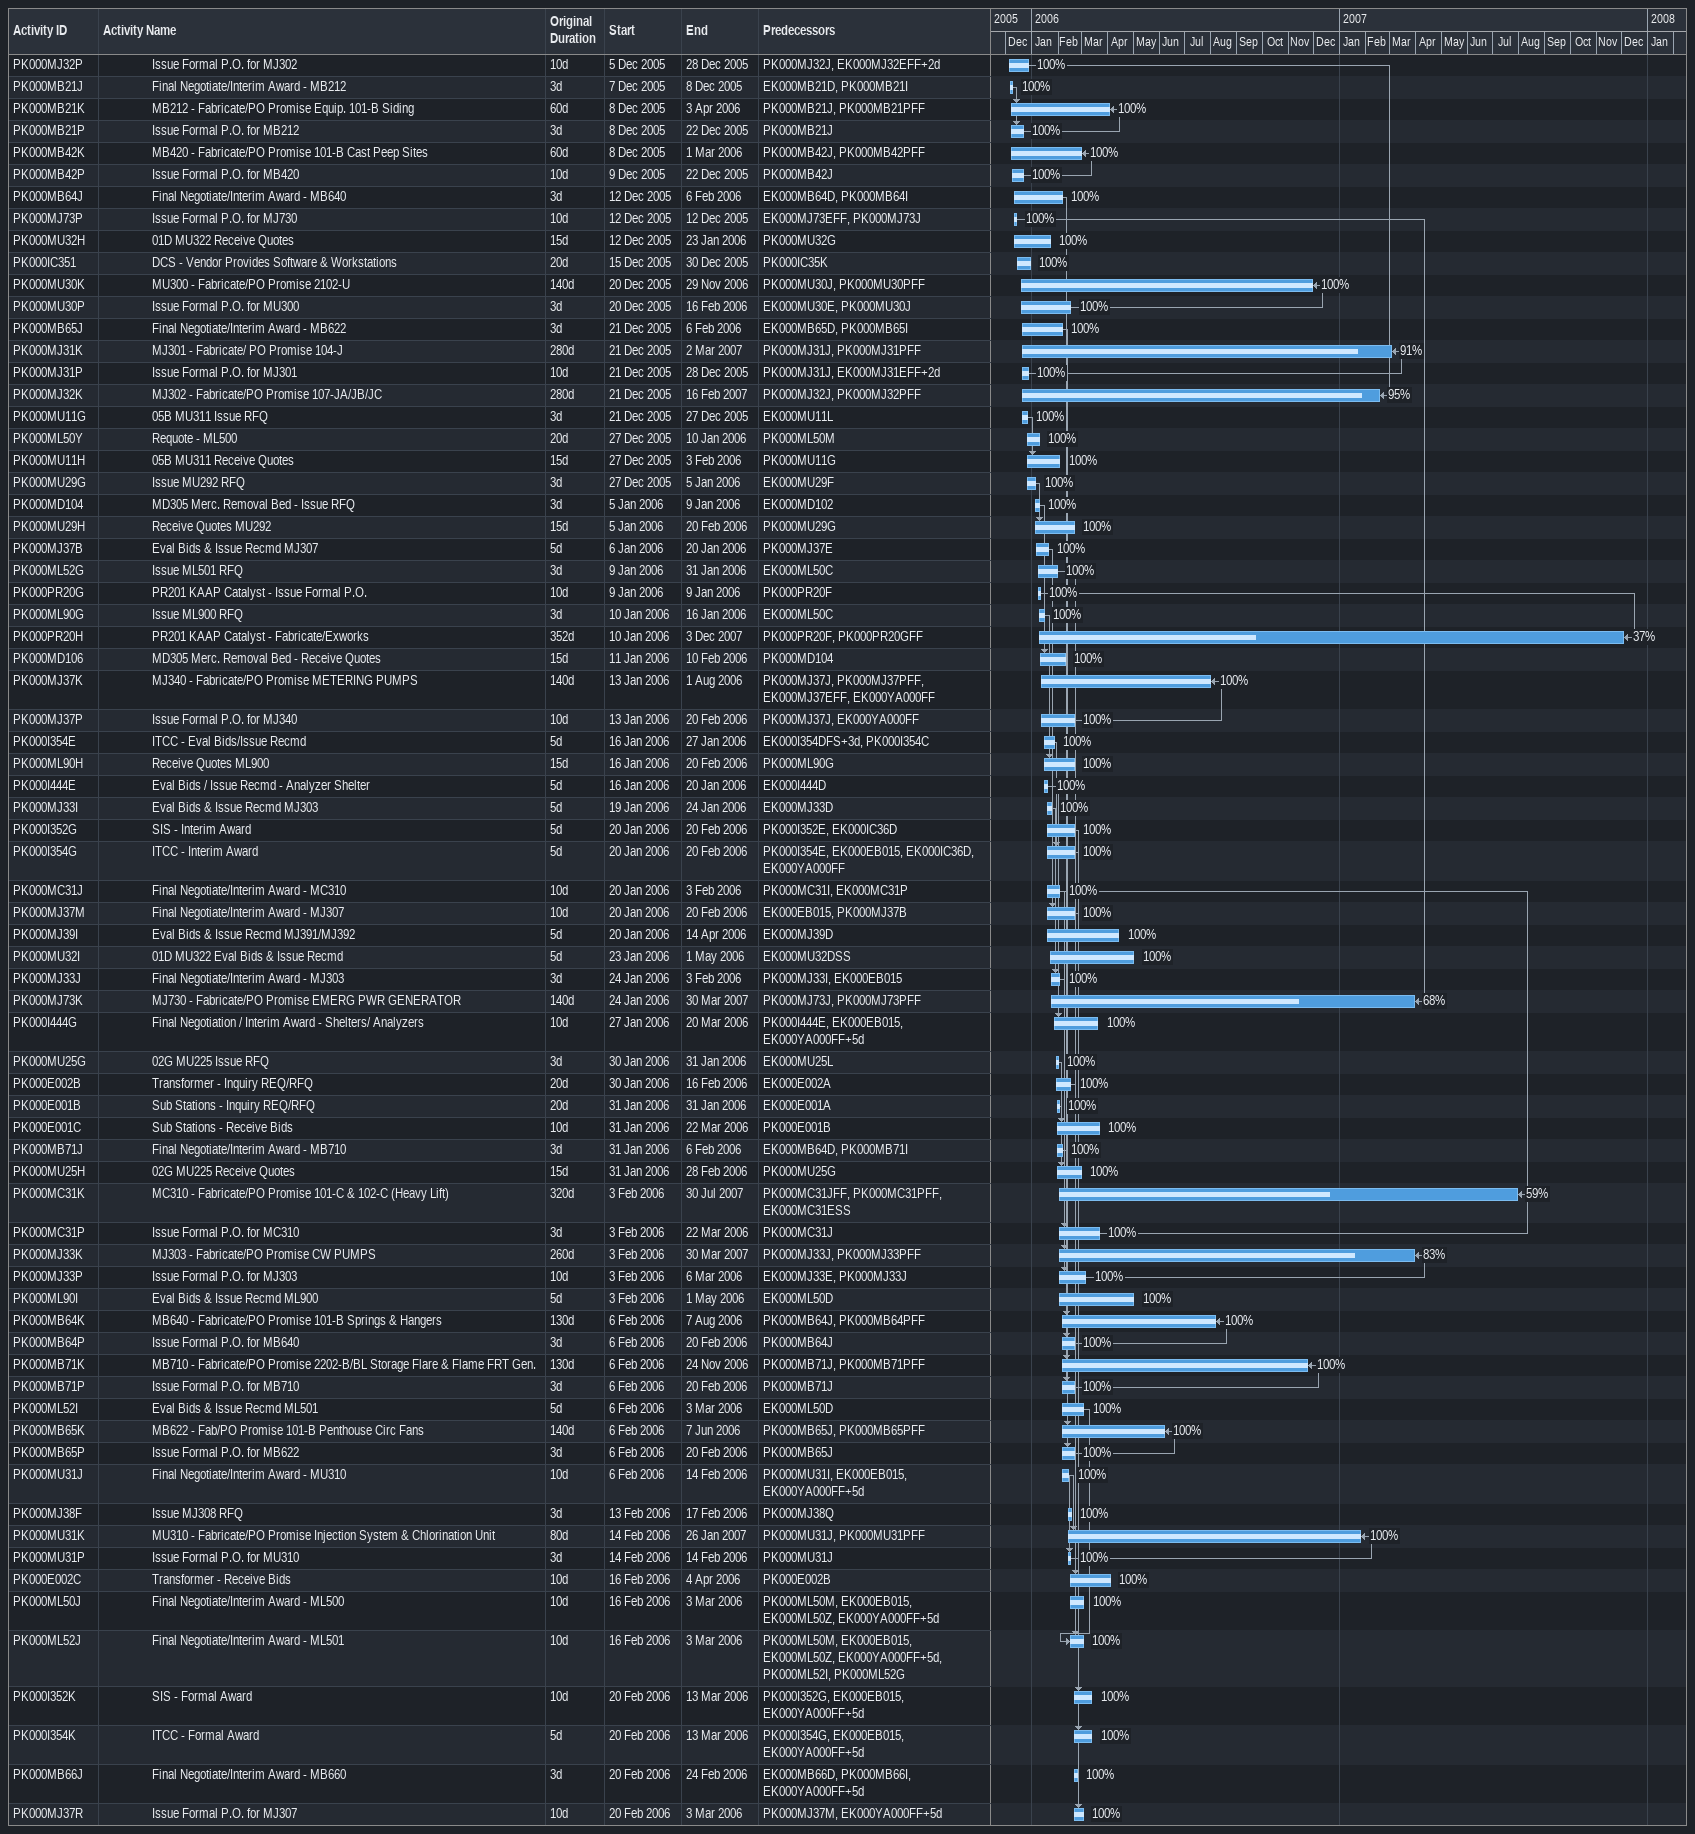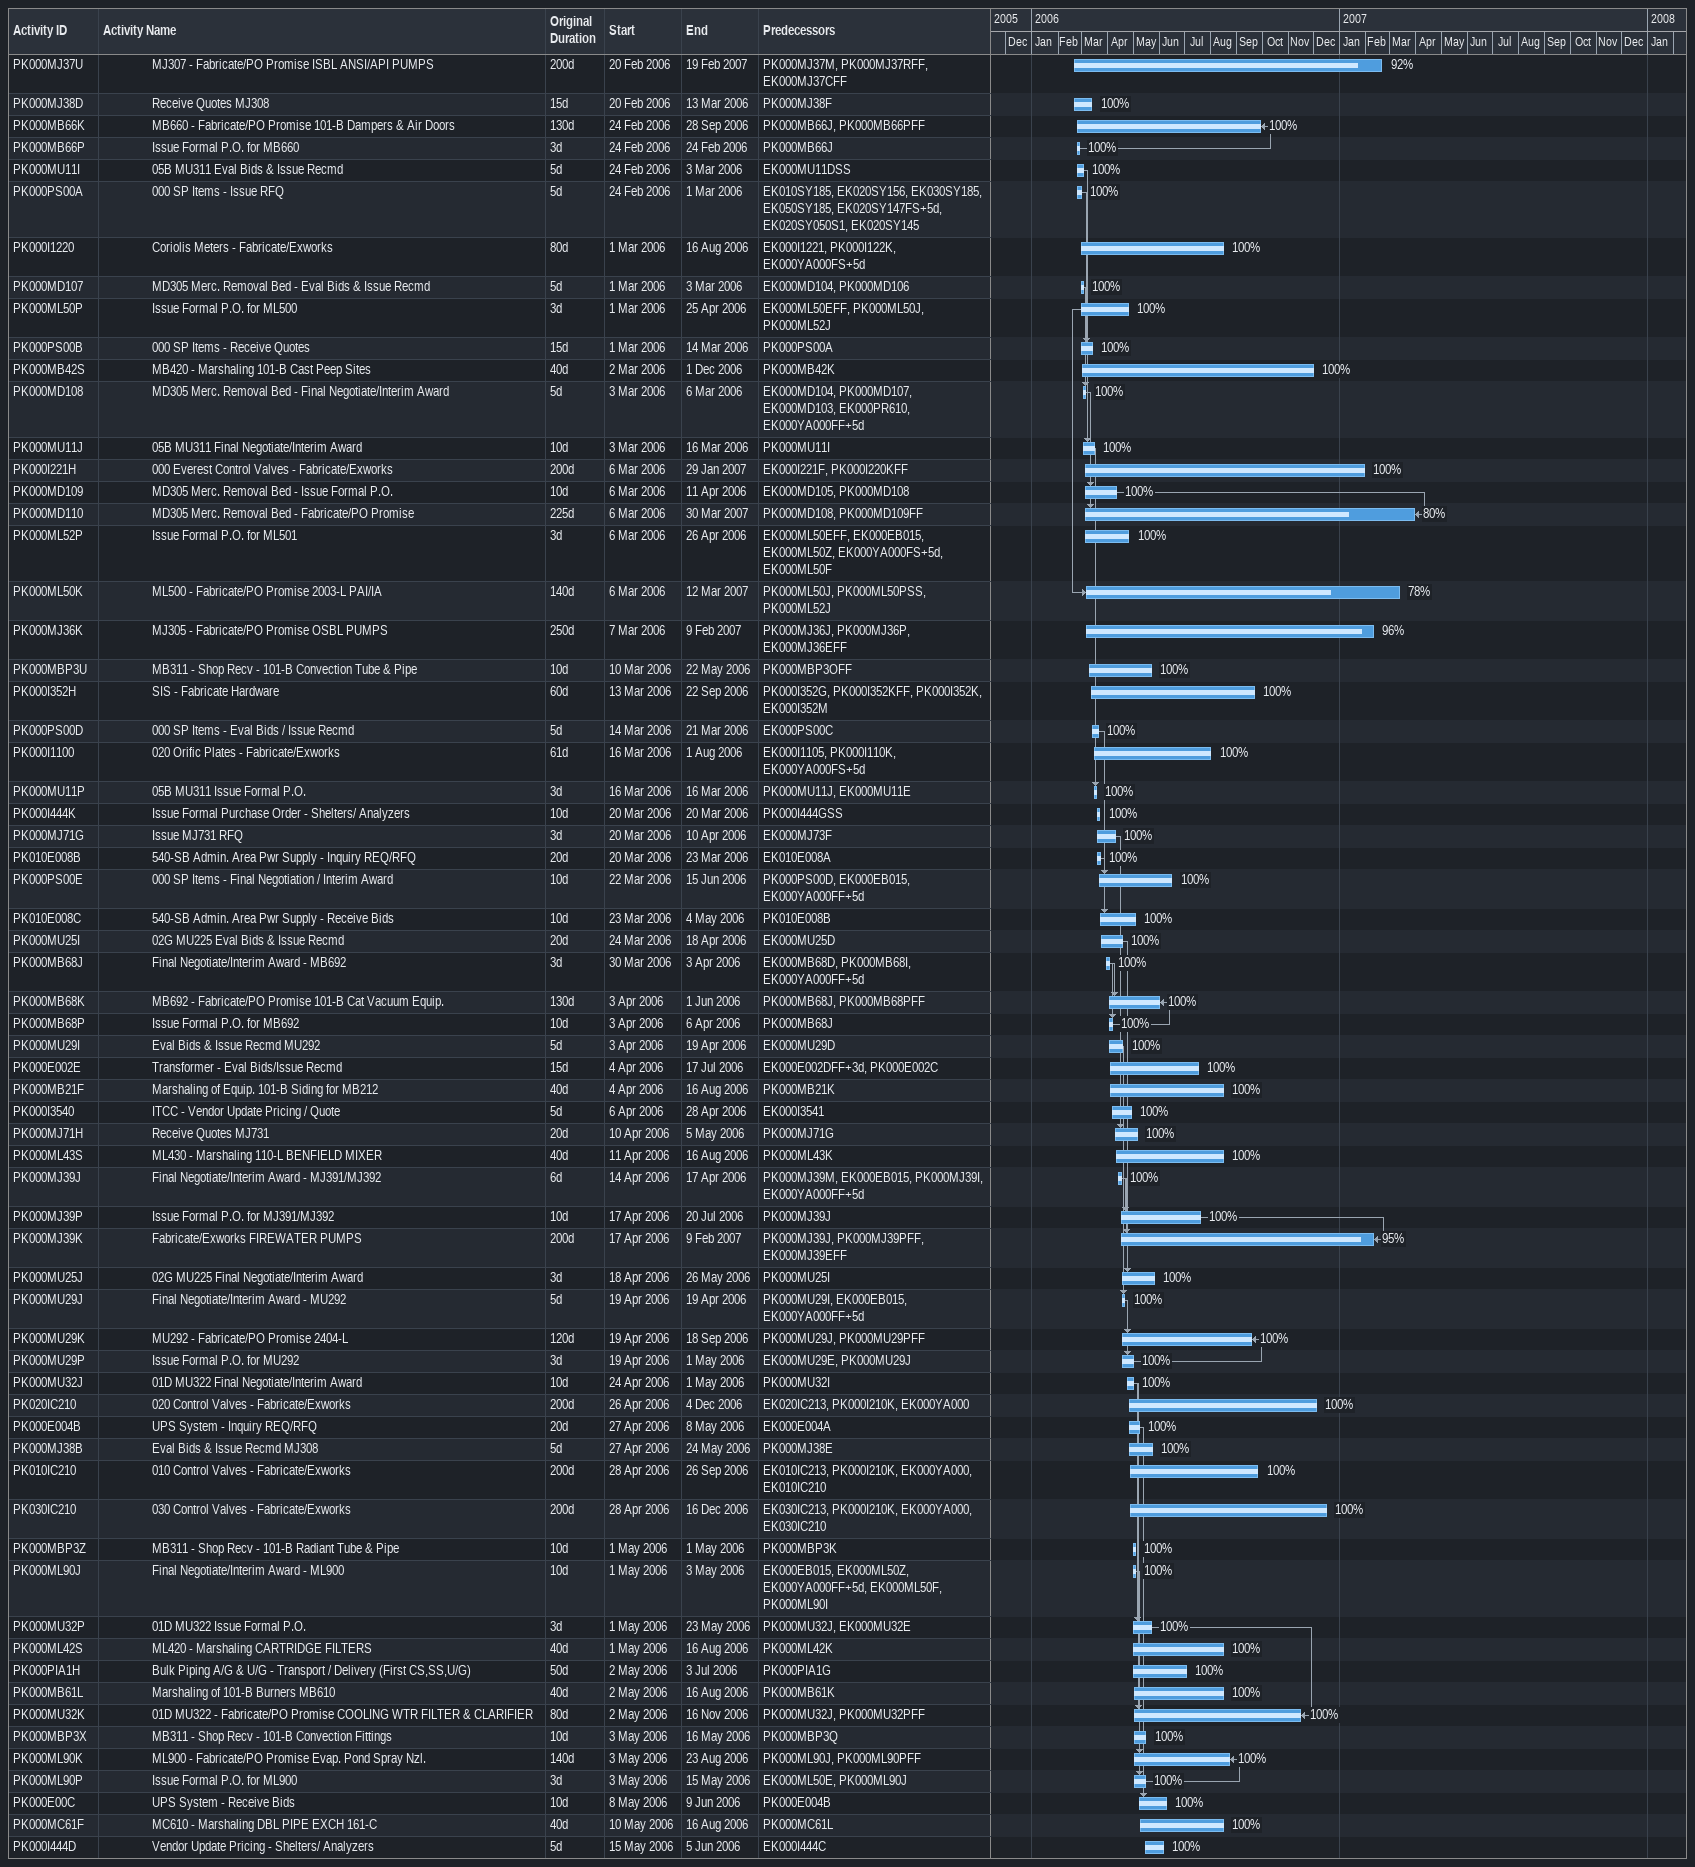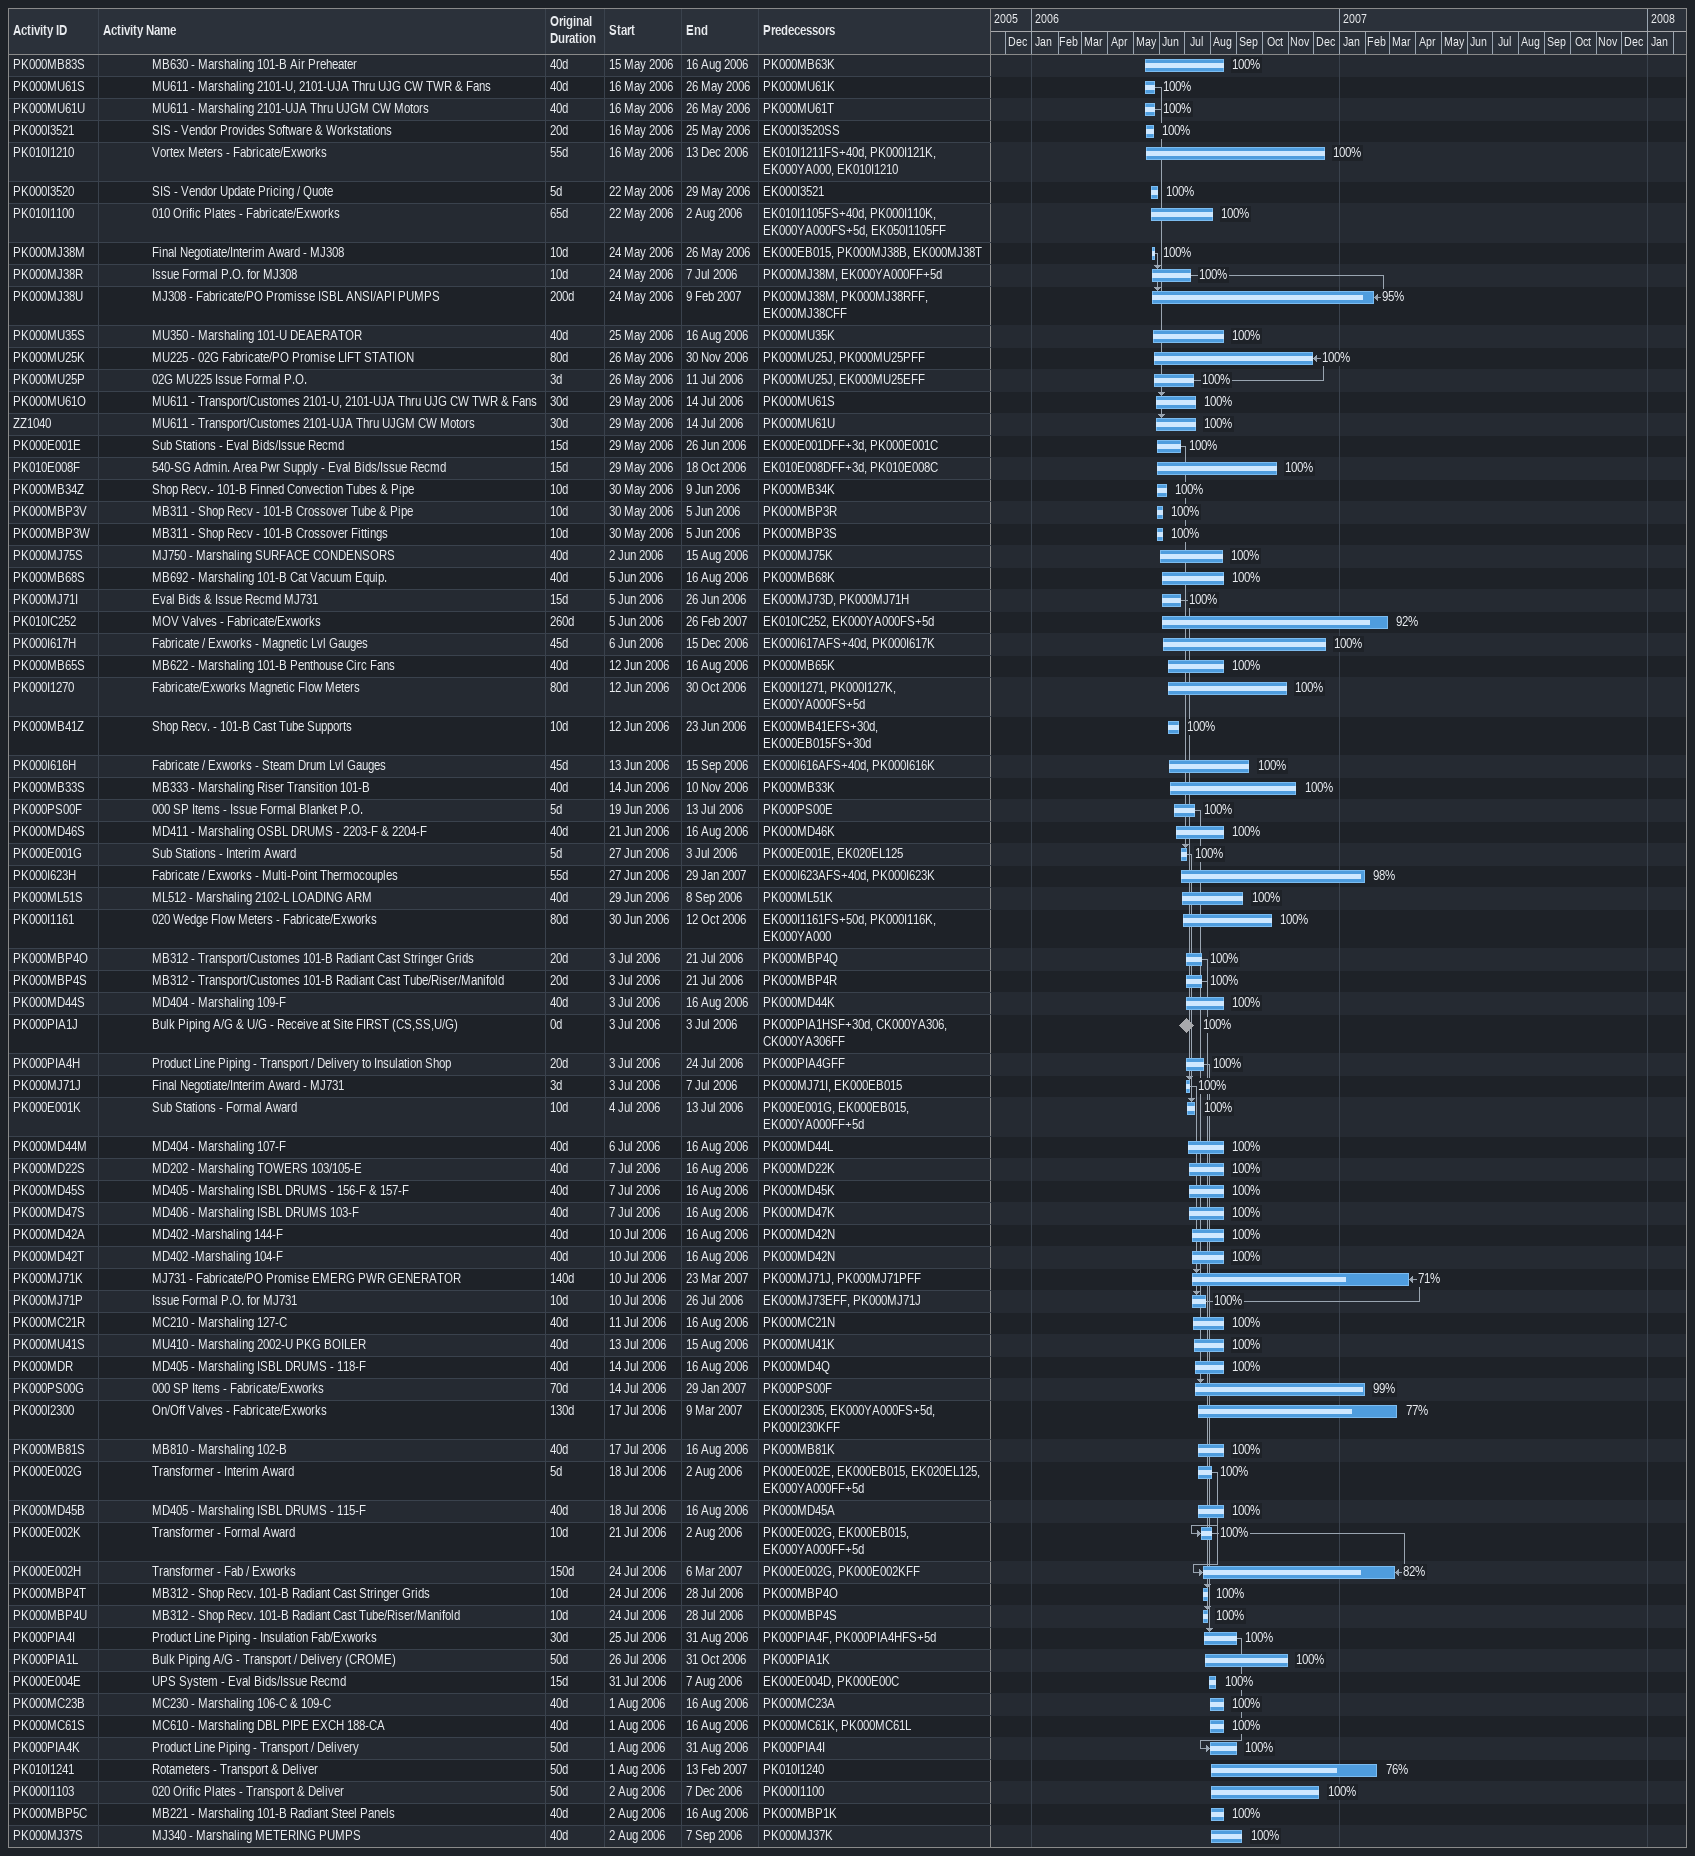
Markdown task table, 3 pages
| ID | Level | Task | Original duration | Start | Finish | Predecessors | % complete |
|---|---|---|---|---|---|---|---|
| PK000MJ32P | 4 | Issue Formal P.O. for MJ302 | 10d | 2005-12-05 | 2005-12-28 | PK000MJ32J, EK000MJ32EFF+2d | 100 |
| PK000MB21J | 4 | Final Negotiate/Interim Award - MB212 | 3d | 2005-12-07 | 2005-12-08 | EK000MB21D, PK000MB21I | 100 |
| PK000MB21K | 4 | MB212 - Fabricate/PO Promise Equip. 101-B Siding | 60d | 2005-12-08 | 2006-04-03 | PK000MB21J, PK000MB21PFF | 100 |
| PK000MB21P | 4 | Issue Formal P.O. for MB212 | 3d | 2005-12-08 | 2005-12-22 | PK000MB21J | 100 |
| PK000MB42K | 4 | MB420 - Fabricate/PO Promise 101-B Cast Peep Sites | 60d | 2005-12-08 | 2006-03-01 | PK000MB42J, PK000MB42PFF | 100 |
| PK000MB42P | 4 | Issue Formal P.O. for MB420 | 10d | 2005-12-09 | 2005-12-22 | PK000MB42J | 100 |
| PK000MB64J | 4 | Final Negotiate/Interim Award - MB640 | 3d | 2005-12-12 | 2006-02-06 | EK000MB64D, PK000MB64I | 100 |
| PK000MJ73P | 4 | Issue Formal P.O. for MJ730 | 10d | 2005-12-12 | 2005-12-12 | EK000MJ73EFF, PK000MJ73J | 100 |
| PK000MU32H | 4 | 01D MU322 Receive Quotes | 15d | 2005-12-12 | 2006-01-23 | PK000MU32G | 100 |
| PK000IC351 | 4 | DCS - Vendor Provides Software & Workstations | 20d | 2005-12-15 | 2005-12-30 | PK000IC35K | 100 |
| PK000MU30K | 4 | MU300 - Fabricate/PO Promise 2102-U | 140d | 2005-12-20 | 2006-11-29 | PK000MU30J, PK000MU30PFF | 100 |
| PK000MU30P | 4 | Issue Formal P.O. for MU300 | 3d | 2005-12-20 | 2006-02-16 | EK000MU30E, PK000MU30J | 100 |
| PK000MB65J | 4 | Final Negotiate/Interim Award - MB622 | 3d | 2005-12-21 | 2006-02-06 | EK000MB65D, PK000MB65I | 100 |
| PK000MJ31K | 4 | MJ301 - Fabricate/ PO Promise 104-J | 280d | 2005-12-21 | 2007-03-02 | PK000MJ31J, PK000MJ31PFF | 91 |
| PK000MJ31P | 4 | Issue Formal P.O. for MJ301 | 10d | 2005-12-21 | 2005-12-28 | PK000MJ31J, EK000MJ31EFF+2d | 100 |
| PK000MJ32K | 4 | MJ302 - Fabricate/PO Promise 107-JA/JB/JC | 280d | 2005-12-21 | 2007-02-16 | PK000MJ32J, PK000MJ32PFF | 95 |
| PK000MU11G | 4 | 05B MU311 Issue RFQ | 3d | 2005-12-21 | 2005-12-27 | EK000MU11L | 100 |
| PK000ML50Y | 4 | Requote - ML500 | 20d | 2005-12-27 | 2006-01-10 | PK000ML50M | 100 |
| PK000MU11H | 4 | 05B MU311 Receive Quotes | 15d | 2005-12-27 | 2006-02-03 | PK000MU11G | 100 |
| PK000MU29G | 4 | Issue MU292 RFQ | 3d | 2005-12-27 | 2006-01-05 | EK000MU29F | 100 |
| PK000MD104 | 4 | MD305 Merc. Removal Bed - Issue RFQ | 3d | 2006-01-05 | 2006-01-09 | EK000MD102 | 100 |
| PK000MU29H | 4 | Receive Quotes MU292 | 15d | 2006-01-05 | 2006-02-20 | PK000MU29G | 100 |
| PK000MJ37B | 4 | Eval Bids & Issue Recmd MJ307 | 5d | 2006-01-06 | 2006-01-20 | PK000MJ37E | 100 |
| PK000ML52G | 4 | Issue ML501 RFQ | 3d | 2006-01-09 | 2006-01-31 | EK000ML50C | 100 |
| PK000PR20G | 4 | PR201 KAAP Catalyst - Issue Formal P.O. | 10d | 2006-01-09 | 2006-01-09 | PK000PR20F | 100 |
| PK000ML90G | 4 | Issue ML900 RFQ | 3d | 2006-01-10 | 2006-01-16 | EK000ML50C | 100 |
| PK000PR20H | 4 | PR201 KAAP Catalyst - Fabricate/Exworks | 352d | 2006-01-10 | 2007-12-03 | PK000PR20F, PK000PR20GFF | 37 |
| PK000MD106 | 4 | MD305 Merc. Removal Bed - Receive Quotes | 15d | 2006-01-11 | 2006-02-10 | PK000MD104 | 100 |
| PK000MJ37K | 4 | MJ340 - Fabricate/PO Promise METERING PUMPS | 140d | 2006-01-13 | 2006-08-01 | PK000MJ37J, PK000MJ37PFF, EK000MJ37EFF, EK000YA000FF | 100 |
| PK000MJ37P | 4 | Issue Formal P.O. for MJ340 | 10d | 2006-01-13 | 2006-02-20 | PK000MJ37J, EK000YA000FF | 100 |
| PK000I354E | 4 | ITCC - Eval Bids/Issue Recmd | 5d | 2006-01-16 | 2006-01-27 | EK000I354DFS+3d, PK000I354C | 100 |
| PK000ML90H | 4 | Receive Quotes ML900 | 15d | 2006-01-16 | 2006-02-20 | PK000ML90G | 100 |
| PK000I444E | 4 | Eval Bids / Issue Recmd - Analyzer Shelter | 5d | 2006-01-16 | 2006-01-20 | EK000I444D | 100 |
| PK000MJ33I | 4 | Eval Bids & Issue Recmd MJ303 | 5d | 2006-01-19 | 2006-01-24 | EK000MJ33D | 100 |
| PK000I352G | 4 | SIS - Interim Award | 5d | 2006-01-20 | 2006-02-20 | PK000I352E, EK000IC36D | 100 |
| PK000I354G | 4 | ITCC - Interim Award | 5d | 2006-01-20 | 2006-02-20 | PK000I354E, EK000EB015, EK000IC36D, EK000YA000FF | 100 |
| PK000MC31J | 4 | Final Negotiate/Interim Award - MC310 | 10d | 2006-01-20 | 2006-02-03 | PK000MC31I, EK000MC31P | 100 |
| PK000MJ37M | 4 | Final Negotiate/Interim Award - MJ307 | 10d | 2006-01-20 | 2006-02-20 | EK000EB015, PK000MJ37B | 100 |
| PK000MJ39I | 4 | Eval Bids & Issue Recmd MJ391/MJ392 | 5d | 2006-01-20 | 2006-04-14 | EK000MJ39D | 100 |
| PK000MU32I | 4 | 01D MU322 Eval Bids & Issue Recmd | 5d | 2006-01-23 | 2006-05-01 | EK000MU32DSS | 100 |
| PK000MJ33J | 4 | Final Negotiate/Interim Award - MJ303 | 3d | 2006-01-24 | 2006-02-03 | PK000MJ33I, EK000EB015 | 100 |
| PK000MJ73K | 4 | MJ730 - Fabricate/PO Promise EMERG PWR GENERATOR | 140d | 2006-01-24 | 2007-03-30 | PK000MJ73J, PK000MJ73PFF | 68 |
| PK000I444G | 4 | Final Negotiation / Interim Award - Shelters/ Analyzers | 10d | 2006-01-27 | 2006-03-20 | PK000I444E, EK000EB015, EK000YA000FF+5d | 100 |
| PK000MU25G | 4 | 02G MU225 Issue RFQ | 3d | 2006-01-30 | 2006-01-31 | EK000MU25L | 100 |
| PK000E002B | 4 | Transformer - Inquiry REQ/RFQ | 20d | 2006-01-30 | 2006-02-16 | EK000E002A | 100 |
| PK000E001B | 4 | Sub Stations - Inquiry REQ/RFQ | 20d | 2006-01-31 | 2006-01-31 | EK000E001A | 100 |
| PK000E001C | 4 | Sub Stations - Receive Bids | 10d | 2006-01-31 | 2006-03-22 | PK000E001B | 100 |
| PK000MB71J | 4 | Final Negotiate/Interim Award - MB710 | 3d | 2006-01-31 | 2006-02-06 | EK000MB64D, PK000MB71I | 100 |
| PK000MU25H | 4 | 02G MU225 Receive Quotes | 15d | 2006-01-31 | 2006-02-28 | PK000MU25G | 100 |
| PK000MC31K | 4 | MC310 - Fabricate/PO Promise 101-C & 102-C (Heavy Lift) | 320d | 2006-02-03 | 2007-07-30 | PK000MC31JFF, PK000MC31PFF, EK000MC31ESS | 59 |
| PK000MC31P | 4 | Issue Formal P.O. for MC310 | 3d | 2006-02-03 | 2006-03-22 | PK000MC31J | 100 |
| PK000MJ33K | 4 | MJ303 - Fabricate/PO Promise CW PUMPS | 260d | 2006-02-03 | 2007-03-30 | PK000MJ33J, PK000MJ33PFF | 83 |
| PK000MJ33P | 4 | Issue Formal P.O. for MJ303 | 10d | 2006-02-03 | 2006-03-06 | EK000MJ33E, PK000MJ33J | 100 |
| PK000ML90I | 4 | Eval Bids & Issue Recmd ML900 | 5d | 2006-02-03 | 2006-05-01 | EK000ML50D | 100 |
| PK000MB64K | 4 | MB640 - Fabricate/PO Promise 101-B Springs & Hangers | 130d | 2006-02-06 | 2006-08-07 | PK000MB64J, PK000MB64PFF | 100 |
| PK000MB64P | 4 | Issue Formal P.O. for MB640 | 3d | 2006-02-06 | 2006-02-20 | PK000MB64J | 100 |
| PK000MB71K | 4 | MB710 - Fabricate/PO Promise 2202-B/BL Storage Flare & Flame FRT Gen. | 130d | 2006-02-06 | 2006-11-24 | PK000MB71J, PK000MB71PFF | 100 |
| PK000MB71P | 4 | Issue Formal P.O. for MB710 | 3d | 2006-02-06 | 2006-02-20 | PK000MB71J | 100 |
| PK000ML52I | 4 | Eval Bids & Issue Recmd ML501 | 5d | 2006-02-06 | 2006-03-03 | EK000ML50D | 100 |
| PK000MB65K | 4 | MB622 - Fab/PO Promise 101-B Penthouse Circ Fans | 140d | 2006-02-06 | 2006-06-07 | PK000MB65J, PK000MB65PFF | 100 |
| PK000MB65P | 4 | Issue Formal P.O. for MB622 | 3d | 2006-02-06 | 2006-02-20 | PK000MB65J | 100 |
| PK000MU31J | 4 | Final Negotiate/Interim Award - MU310 | 10d | 2006-02-06 | 2006-02-14 | PK000MU31I, EK000EB015, EK000YA000FF+5d | 100 |
| PK000MJ38F | 4 | Issue MJ308 RFQ | 3d | 2006-02-13 | 2006-02-17 | PK000MJ38Q | 100 |
| PK000MU31K | 4 | MU310 - Fabricate/PO Promise Injection System & Chlorination Unit | 80d | 2006-02-14 | 2007-01-26 | PK000MU31J, PK000MU31PFF | 100 |
| PK000MU31P | 4 | Issue Formal P.O. for MU310 | 3d | 2006-02-14 | 2006-02-14 | PK000MU31J | 100 |
| PK000E002C | 4 | Transformer - Receive Bids | 10d | 2006-02-16 | 2006-04-04 | PK000E002B | 100 |
| PK000ML50J | 4 | Final Negotiate/Interim Award - ML500 | 10d | 2006-02-16 | 2006-03-03 | PK000ML50M, EK000EB015, EK000ML50Z, EK000YA000FF+5d | 100 |
| PK000ML52J | 4 | Final Negotiate/Interim Award - ML501 | 10d | 2006-02-16 | 2006-03-03 | PK000ML50M, EK000EB015, EK000ML50Z, EK000YA000FF+5d, PK000ML52I, PK000ML52G | 100 |
| PK000I352K | 4 | SIS - Formal Award | 10d | 2006-02-20 | 2006-03-13 | PK000I352G, EK000EB015, EK000YA000FF+5d | 100 |
| PK000I354K | 4 | ITCC - Formal Award | 5d | 2006-02-20 | 2006-03-13 | PK000I354G, EK000EB015, EK000YA000FF+5d | 100 |
| PK000MB66J | 4 | Final Negotiate/Interim Award - MB660 | 3d | 2006-02-20 | 2006-02-24 | EK000MB66D, PK000MB66I, EK000YA000FF+5d | 100 |
| PK000MJ37R | 4 | Issue Formal P.O. for MJ307 | 10d | 2006-02-20 | 2006-03-03 | PK000MJ37M, EK000YA000FF+5d | 100 |
| PK000MJ37U | 4 | MJ307 - Fabricate/PO Promise ISBL ANSI/API PUMPS | 200d | 2006-02-20 | 2007-02-19 | PK000MJ37M, PK000MJ37RFF, EK000MJ37CFF | 92 |
| PK000MJ38D | 4 | Receive Quotes MJ308 | 15d | 2006-02-20 | 2006-03-13 | PK000MJ38F | 100 |
| PK000MB66K | 4 | MB660 - Fabricate/PO Promise 101-B Dampers & Air Doors | 130d | 2006-02-24 | 2006-09-28 | PK000MB66J, PK000MB66PFF | 100 |
| PK000MB66P | 4 | Issue Formal P.O. for MB660 | 3d | 2006-02-24 | 2006-02-24 | PK000MB66J | 100 |
| PK000MU11I | 4 | 05B MU311 Eval Bids & Issue Recmd | 5d | 2006-02-24 | 2006-03-03 | EK000MU11DSS | 100 |
| PK000PS00A | 4 | 000 SP Items - Issue RFQ | 5d | 2006-02-24 | 2006-03-01 | EK010SY185, EK020SY156, EK030SY185, EK050SY185, EK020SY147FS+5d, EK020SY050S1, EK020SY145 | 100 |
| PK000I1220 | 4 | Coriolis Meters - Fabricate/Exworks | 80d | 2006-03-01 | 2006-08-16 | EK000I1221, PK000I122K, EK000YA000FS+5d | 100 |
| PK000MD107 | 4 | MD305 Merc. Removal Bed - Eval Bids & Issue Recmd | 5d | 2006-03-01 | 2006-03-03 | EK000MD104, PK000MD106 | 100 |
| PK000ML50P | 4 | Issue Formal P.O. for ML500 | 3d | 2006-03-01 | 2006-04-25 | EK000ML50EFF, PK000ML50J, PK000ML52J | 100 |
| PK000PS00B | 4 | 000 SP Items - Receive Quotes | 15d | 2006-03-01 | 2006-03-14 | PK000PS00A | 100 |
| PK000MB42S | 4 | MB420 - Marshaling 101-B Cast Peep Sites | 40d | 2006-03-02 | 2006-12-01 | PK000MB42K | 100 |
| PK000MD108 | 4 | MD305 Merc. Removal Bed - Final Negotiate/Interim Award | 5d | 2006-03-03 | 2006-03-06 | EK000MD104, PK000MD107, EK000MD103, EK000PR610, EK000YA000FF+5d | 100 |
| PK000MU11J | 4 | 05B MU311 Final Negotiate/Interim Award | 10d | 2006-03-03 | 2006-03-16 | PK000MU11I | 100 |
| PK000I221H | 4 | 000 Everest Control Valves - Fabricate/Exworks | 200d | 2006-03-06 | 2007-01-29 | EK000I221F, PK000I220KFF | 100 |
| PK000MD109 | 4 | MD305 Merc. Removal Bed - Issue Formal P.O. | 10d | 2006-03-06 | 2006-04-11 | EK000MD105, PK000MD108 | 100 |
| PK000MD110 | 4 | MD305 Merc. Removal Bed - Fabricate/PO Promise | 225d | 2006-03-06 | 2007-03-30 | PK000MD108, PK000MD109FF | 80 |
| PK000ML52P | 4 | Issue Formal P.O. for ML501 | 3d | 2006-03-06 | 2006-04-26 | EK000ML50EFF, EK000EB015, EK000ML50Z, EK000YA000FS+5d, EK000ML50F | 100 |
| PK000ML50K | 4 | ML500 - Fabricate/PO Promise 2003-L PAI/IA | 140d | 2006-03-06 | 2007-03-12 | PK000ML50J, PK000ML50PSS, PK000ML52J | 78 |
| PK000MJ36K | 4 | MJ305 - Fabricate/PO Promise OSBL PUMPS | 250d | 2006-03-07 | 2007-02-09 | PK000MJ36J, PK000MJ36P, EK000MJ36EFF | 96 |
| PK000MBP3U | 4 | MB311 - Shop Recv - 101-B Convection Tube & Pipe | 10d | 2006-03-10 | 2006-05-22 | PK000MBP3OFF | 100 |
| PK000I352H | 4 | SIS - Fabricate Hardware | 60d | 2006-03-13 | 2006-09-22 | PK000I352G, PK000I352KFF, PK000I352K, EK000I352M | 100 |
| PK000PS00D | 4 | 000 SP Items - Eval Bids / Issue Recmd | 5d | 2006-03-14 | 2006-03-21 | EK000PS00C | 100 |
| PK000I1100 | 4 | 020 Orific Plates - Fabricate/Exworks | 61d | 2006-03-16 | 2006-08-01 | EK000I1105, PK000I110K, EK000YA000FS+5d | 100 |
| PK000MU11P | 4 | 05B MU311 Issue Formal P.O. | 3d | 2006-03-16 | 2006-03-16 | PK000MU11J, EK000MU11E | 100 |
| PK000I444K | 4 | Issue Formal Purchase Order - Shelters/ Analyzers | 10d | 2006-03-20 | 2006-03-20 | PK000I444GSS | 100 |
| PK000MJ71G | 4 | Issue MJ731 RFQ | 3d | 2006-03-20 | 2006-04-10 | EK000MJ73F | 100 |
| PK010E008B | 4 | 540-SB Admin. Area Pwr Supply - Inquiry REQ/RFQ | 20d | 2006-03-20 | 2006-03-23 | EK010E008A | 100 |
| PK000PS00E | 4 | 000 SP Items - Final Negotiation / Interim Award | 10d | 2006-03-22 | 2006-06-15 | PK000PS00D, EK000EB015, EK000YA000FF+5d | 100 |
| PK010E008C | 4 | 540-SB Admin. Area Pwr Supply - Receive Bids | 10d | 2006-03-23 | 2006-05-04 | PK010E008B | 100 |
| PK000MU25I | 4 | 02G MU225 Eval Bids & Issue Recmd | 20d | 2006-03-24 | 2006-04-18 | EK000MU25D | 100 |
| PK000MB68J | 4 | Final Negotiate/Interim Award - MB692 | 3d | 2006-03-30 | 2006-04-03 | EK000MB68D, PK000MB68I, EK000YA000FF+5d | 100 |
| PK000MB68K | 4 | MB692 - Fabricate/PO Promise 101-B Cat Vacuum Equip. | 130d | 2006-04-03 | 2006-06-01 | PK000MB68J, PK000MB68PFF | 100 |
| PK000MB68P | 4 | Issue Formal P.O. for MB692 | 10d | 2006-04-03 | 2006-04-06 | PK000MB68J | 100 |
| PK000MU29I | 4 | Eval Bids & Issue Recmd MU292 | 5d | 2006-04-03 | 2006-04-19 | EK000MU29D | 100 |
| PK000E002E | 4 | Transformer - Eval Bids/Issue Recmd | 15d | 2006-04-04 | 2006-07-17 | EK000E002DFF+3d, PK000E002C | 100 |
| PK000MB21F | 4 | Marshaling of Equip. 101-B Siding for MB212 | 40d | 2006-04-04 | 2006-08-16 | PK000MB21K | 100 |
| PK000I3540 | 4 | ITCC - Vendor Update Pricing / Quote | 5d | 2006-04-06 | 2006-04-28 | EK000I3541 | 100 |
| PK000MJ71H | 4 | Receive Quotes MJ731 | 20d | 2006-04-10 | 2006-05-05 | PK000MJ71G | 100 |
| PK000ML43S | 4 | ML430 - Marshaling 110-L BENFIELD MIXER | 40d | 2006-04-11 | 2006-08-16 | PK000ML43K | 100 |
| PK000MJ39J | 4 | Final Negotiate/Interim Award - MJ391/MJ392 | 6d | 2006-04-14 | 2006-04-17 | PK000MJ39M, EK000EB015, PK000MJ39I, EK000YA000FF+5d | 100 |
| PK000MJ39P | 4 | Issue Formal P.O. for MJ391/MJ392 | 10d | 2006-04-17 | 2006-07-20 | PK000MJ39J | 100 |
| PK000MJ39K | 4 | Fabricate/Exworks FIREWATER PUMPS | 200d | 2006-04-17 | 2007-02-09 | PK000MJ39J, PK000MJ39PFF, EK000MJ39EFF | 95 |
| PK000MU25J | 4 | 02G MU225 Final Negotiate/Interim Award | 3d | 2006-04-18 | 2006-05-26 | PK000MU25I | 100 |
| PK000MU29J | 4 | Final Negotiate/Interim Award - MU292 | 5d | 2006-04-19 | 2006-04-19 | PK000MU29I, EK000EB015, EK000YA000FF+5d | 100 |
| PK000MU29K | 4 | MU292 - Fabricate/PO Promise 2404-L | 120d | 2006-04-19 | 2006-09-18 | PK000MU29J, PK000MU29PFF | 100 |
| PK000MU29P | 4 | Issue Formal P.O. for MU292 | 3d | 2006-04-19 | 2006-05-01 | EK000MU29E, PK000MU29J | 100 |
| PK000MU32J | 4 | 01D MU322 Final Negotiate/Interim Award | 10d | 2006-04-24 | 2006-05-01 | PK000MU32I | 100 |
| PK020IC210 | 4 | 020 Control Valves - Fabricate/Exworks | 200d | 2006-04-26 | 2006-12-04 | EK020IC213, PK000I210K, EK000YA000 | 100 |
| PK000E004B | 4 | UPS System - Inquiry REQ/RFQ | 20d | 2006-04-27 | 2006-05-08 | EK000E004A | 100 |
| PK000MJ38B | 4 | Eval Bids & Issue Recmd MJ308 | 5d | 2006-04-27 | 2006-05-24 | PK000MJ38E | 100 |
| PK010IC210 | 4 | 010 Control Valves - Fabricate/Exworks | 200d | 2006-04-28 | 2006-09-26 | EK010IC213, PK000I210K, EK000YA000, EK010IC210 | 100 |
| PK030IC210 | 4 | 030 Control Valves - Fabricate/Exworks | 200d | 2006-04-28 | 2006-12-16 | EK030IC213, PK000I210K, EK000YA000, EK030IC210 | 100 |
| PK000MBP3Z | 4 | MB311 - Shop Recv - 101-B Radiant Tube & Pipe | 10d | 2006-05-01 | 2006-05-01 | PK000MBP3K | 100 |
| PK000ML90J | 4 | Final Negotiate/Interim Award - ML900 | 10d | 2006-05-01 | 2006-05-03 | EK000EB015, EK000ML50Z, EK000YA000FF+5d, EK000ML50F, PK000ML90I | 100 |
| PK000MU32P | 4 | 01D MU322 Issue Formal P.O. | 3d | 2006-05-01 | 2006-05-23 | PK000MU32J, EK000MU32E | 100 |
| PK000ML42S | 4 | ML420 - Marshaling CARTRIDGE FILTERS | 40d | 2006-05-01 | 2006-08-16 | PK000ML42K | 100 |
| PK000PIA1H | 4 | Bulk Piping A/G & U/G - Transport / Delivery (First CS,SS,U/G) | 50d | 2006-05-02 | 2006-07-03 | PK000PIA1G | 100 |
| PK000MB61L | 4 | Marshaling of 101-B Burners MB610 | 40d | 2006-05-02 | 2006-08-16 | PK000MB61K | 100 |
| PK000MU32K | 4 | 01D MU322 - Fabricate/PO Promise COOLING WTR FILTER & CLARIFIER | 80d | 2006-05-02 | 2006-11-16 | PK000MU32J, PK000MU32PFF | 100 |
| PK000MBP3X | 4 | MB311 - Shop Recv - 101-B Convection Fittings | 10d | 2006-05-03 | 2006-05-16 | PK000MBP3Q | 100 |
| PK000ML90K | 4 | ML900 - Fabricate/PO Promise Evap. Pond Spray Nzl. | 140d | 2006-05-03 | 2006-08-23 | PK000ML90J, PK000ML90PFF | 100 |
| PK000ML90P | 4 | Issue Formal P.O. for ML900 | 3d | 2006-05-03 | 2006-05-15 | EK000ML50E, PK000ML90J | 100 |
| PK000E00C | 4 | UPS System - Receive Bids | 10d | 2006-05-08 | 2006-06-09 | PK000E004B | 100 |
| PK000MC61F | 4 | MC610 - Marshaling DBL PIPE EXCH 161-C | 40d | 2006-05-10 | 2006-08-16 | PK000MC61L | 100 |
| PK000I444D | 4 | Vendor Update Pricing - Shelters/ Analyzers | 5d | 2006-05-15 | 2006-06-05 | EK000I444C | 100 |
| PK000MB83S | 4 | MB630 - Marshaling 101-B Air Preheater | 40d | 2006-05-15 | 2006-08-16 | PK000MB63K | 100 |
| PK000MU61S | 4 | MU611 - Marshaling 2101-U, 2101-UJA Thru UJG CW TWR & Fans | 40d | 2006-05-16 | 2006-05-26 | PK000MU61K | 100 |
| PK000MU61U | 4 | MU611 - Marshaling 2101-UJA Thru UJGM CW Motors | 40d | 2006-05-16 | 2006-05-26 | PK000MU61T | 100 |
| PK000I3521 | 4 | SIS - Vendor Provides Software & Workstations | 20d | 2006-05-16 | 2006-05-25 | EK000I3520SS | 100 |
| PK010I1210 | 4 | Vortex Meters - Fabricate/Exworks | 55d | 2006-05-16 | 2006-12-13 | EK010I1211FS+40d, PK000I121K, EK000YA000, EK010I1210 | 100 |
| PK000I3520 | 4 | SIS - Vendor Update Pricing / Quote | 5d | 2006-05-22 | 2006-05-29 | EK000I3521 | 100 |
| PK010I1100 | 4 | 010 Orific Plates - Fabricate/Exworks | 65d | 2006-05-22 | 2006-08-02 | EK010I1105FS+40d, PK000I110K, EK000YA000FS+5d, EK050I1105FF | 100 |
| PK000MJ38M | 4 | Final Negotiate/Interim Award - MJ308 | 10d | 2006-05-24 | 2006-05-26 | EK000EB015, PK000MJ38B, EK000MJ38T | 100 |
| PK000MJ38R | 4 | Issue Formal P.O. for MJ308 | 10d | 2006-05-24 | 2006-07-07 | PK000MJ38M, EK000YA000FF+5d | 100 |
| PK000MJ38U | 4 | MJ308 - Fabricate/PO Promisse ISBL ANSI/API PUMPS | 200d | 2006-05-24 | 2007-02-09 | PK000MJ38M, PK000MJ38RFF, EK000MJ38CFF | 95 |
| PK000MU35S | 4 | MU350 - Marshaling 101-U DEAERATOR | 40d | 2006-05-25 | 2006-08-16 | PK000MU35K | 100 |
| PK000MU25K | 4 | MU225 - 02G Fabricate/PO Promise LIFT STATION | 80d | 2006-05-26 | 2006-11-30 | PK000MU25J, PK000MU25PFF | 100 |
| PK000MU25P | 4 | 02G MU225 Issue Formal P.O. | 3d | 2006-05-26 | 2006-07-11 | PK000MU25J, EK000MU25EFF | 100 |
| PK000MU61O | 4 | MU611 - Transport/Customes 2101-U, 2101-UJA Thru UJG CW TWR & Fans | 30d | 2006-05-29 | 2006-07-14 | PK000MU61S | 100 |
| ZZ1040 | 4 | MU611 - Transport/Customes 2101-UJA Thru UJGM CW Motors | 30d | 2006-05-29 | 2006-07-14 | PK000MU61U | 100 |
| PK000E001E | 4 | Sub Stations - Eval Bids/Issue Recmd | 15d | 2006-05-29 | 2006-06-26 | EK000E001DFF+3d, PK000E001C | 100 |
| PK010E008F | 4 | 540-SG Admin. Area Pwr Supply - Eval Bids/Issue Recmd | 15d | 2006-05-29 | 2006-10-18 | EK010E008DFF+3d, PK010E008C | 100 |
| PK000MB34Z | 4 | Shop Recv.- 101-B Finned Convection Tubes & Pipe | 10d | 2006-05-30 | 2006-06-09 | PK000MB34K | 100 |
| PK000MBP3V | 4 | MB311 - Shop Recv - 101-B Crossover Tube & Pipe | 10d | 2006-05-30 | 2006-06-05 | PK000MBP3R | 100 |
| PK000MBP3W | 4 | MB311 - Shop Recv - 101-B Crossover Fittings | 10d | 2006-05-30 | 2006-06-05 | PK000MBP3S | 100 |
| PK000MJ75S | 4 | MJ750 - Marshaling SURFACE CONDENSORS | 40d | 2006-06-02 | 2006-08-15 | PK000MJ75K | 100 |
| PK000MB68S | 4 | MB692 - Marshaling 101-B Cat Vacuum Equip. | 40d | 2006-06-05 | 2006-08-16 | PK000MB68K | 100 |
| PK000MJ71I | 4 | Eval Bids & Issue Recmd MJ731 | 15d | 2006-06-05 | 2006-06-26 | EK000MJ73D, PK000MJ71H | 100 |
| PK010IC252 | 4 | MOV Valves - Fabricate/Exworks | 260d | 2006-06-05 | 2007-02-26 | EK010IC252, EK000YA000FS+5d | 92 |
| PK000I617H | 4 | Fabricate / Exworks - Magnetic Lvl Gauges | 45d | 2006-06-06 | 2006-12-15 | EK000I617AFS+40d, PK000I617K | 100 |
| PK000MB65S | 4 | MB622 - Marshaling 101-B Penthouse Circ Fans | 40d | 2006-06-12 | 2006-08-16 | PK000MB65K | 100 |
| PK000I1270 | 4 | Fabricate/Exworks Magnetic Flow Meters | 80d | 2006-06-12 | 2006-10-30 | EK000I1271, PK000I127K, EK000YA000FS+5d | 100 |
| PK000MB41Z | 4 | Shop Recv. - 101-B Cast Tube Supports | 10d | 2006-06-12 | 2006-06-23 | EK000MB41EFS+30d, EK000EB015FS+30d | 100 |
| PK000I616H | 4 | Fabricate / Exworks - Steam Drum Lvl Gauges | 45d | 2006-06-13 | 2006-09-15 | EK000I616AFS+40d, PK000I616K | 100 |
| PK000MB33S | 4 | MB333 - Marshaling Riser Transition 101-B | 40d | 2006-06-14 | 2006-11-10 | PK000MB33K | 100 |
| PK000PS00F | 4 | 000 SP Items - Issue Formal Blanket P.O. | 5d | 2006-06-19 | 2006-07-13 | PK000PS00E | 100 |
| PK000MD46S | 4 | MD411 - Marshaling OSBL DRUMS - 2203-F & 2204-F | 40d | 2006-06-21 | 2006-08-16 | PK000MD46K | 100 |
| PK000E001G | 4 | Sub Stations - Interim Award | 5d | 2006-06-27 | 2006-07-03 | PK000E001E, EK020EL125 | 100 |
| PK000I623H | 4 | Fabricate / Exworks - Multi-Point Thermocouples | 55d | 2006-06-27 | 2007-01-29 | EK000I623AFS+40d, PK000I623K | 98 |
| PK000ML51S | 4 | ML512 - Marshaling 2102-L LOADING ARM | 40d | 2006-06-29 | 2006-09-08 | PK000ML51K | 100 |
| PK000I1161 | 4 | 020 Wedge Flow Meters - Fabricate/Exworks | 80d | 2006-06-30 | 2006-10-12 | EK000I1161FS+50d, PK000I116K, EK000YA000 | 100 |
| PK000MBP4O | 4 | MB312 - Transport/Customes 101-B Radiant Cast Stringer Grids | 20d | 2006-07-03 | 2006-07-21 | PK000MBP4Q | 100 |
| PK000MBP4S | 4 | MB312 - Transport/Customes 101-B Radiant Cast Tube/Riser/Manifold | 20d | 2006-07-03 | 2006-07-21 | PK000MBP4R | 100 |
| PK000MD44S | 4 | MD404 - Marshaling 109-F | 40d | 2006-07-03 | 2006-08-16 | PK000MD44K | 100 |
| PK000PIA1J | 4 | Bulk Piping A/G & U/G - Receive at Site FIRST (CS,SS,U/G) | 0d | 2006-07-03 | 2006-07-03 | PK000PIA1HSF+30d, CK000YA306, CK000YA306FF | 100 |
| PK000PIA4H | 4 | Product Line Piping - Transport / Delivery to Insulation Shop | 20d | 2006-07-03 | 2006-07-24 | PK000PIA4GFF | 100 |
| PK000MJ71J | 4 | Final Negotiate/Interim Award - MJ731 | 3d | 2006-07-03 | 2006-07-07 | PK000MJ71I, EK000EB015 | 100 |
| PK000E001K | 4 | Sub Stations - Formal Award | 10d | 2006-07-04 | 2006-07-13 | PK000E001G, EK000EB015, EK000YA000FF+5d | 100 |
| PK000MD44M | 4 | MD404 - Marshaling 107-F | 40d | 2006-07-06 | 2006-08-16 | PK000MD44L | 100 |
| PK000MD22S | 4 | MD202 - Marshaling TOWERS 103/105-E | 40d | 2006-07-07 | 2006-08-16 | PK000MD22K | 100 |
| PK000MD45S | 4 | MD405 - Marshaling ISBL DRUMS - 156-F & 157-F | 40d | 2006-07-07 | 2006-08-16 | PK000MD45K | 100 |
| PK000MD47S | 4 | MD406 - Marshaling ISBL DRUMS 103-F | 40d | 2006-07-07 | 2006-08-16 | PK000MD47K | 100 |
| PK000MD42A | 4 | MD402 -Marshaling 144-F | 40d | 2006-07-10 | 2006-08-16 | PK000MD42N | 100 |
| PK000MD42T | 4 | MD402 -Marshaling 104-F | 40d | 2006-07-10 | 2006-08-16 | PK000MD42N | 100 |
| PK000MJ71K | 4 | MJ731 - Fabricate/PO Promise EMERG PWR GENERATOR | 140d | 2006-07-10 | 2007-03-23 | PK000MJ71J, PK000MJ71PFF | 71 |
| PK000MJ71P | 4 | Issue Formal P.O. for MJ731 | 10d | 2006-07-10 | 2006-07-26 | EK000MJ73EFF, PK000MJ71J | 100 |
| PK000MC21R | 4 | MC210 - Marshaling 127-C | 40d | 2006-07-11 | 2006-08-16 | PK000MC21N | 100 |
| PK000MU41S | 4 | MU410 - Marshaling 2002-U PKG BOILER | 40d | 2006-07-13 | 2006-08-15 | PK000MU41K | 100 |
| PK000MDR | 4 | MD405 - Marshaling ISBL DRUMS - 118-F | 40d | 2006-07-14 | 2006-08-16 | PK000MD4Q | 100 |
| PK000PS00G | 4 | 000 SP Items - Fabricate/Exworks | 70d | 2006-07-14 | 2007-01-29 | PK000PS00F | 99 |
| PK000I2300 | 4 | On/Off Valves - Fabricate/Exworks | 130d | 2006-07-17 | 2007-03-09 | EK000I2305, EK000YA000FS+5d, PK000I230KFF | 77 |
| PK000MB81S | 4 | MB810 - Marshaling 102-B | 40d | 2006-07-17 | 2006-08-16 | PK000MB81K | 100 |
| PK000E002G | 4 | Transformer - Interim Award | 5d | 2006-07-18 | 2006-08-02 | PK000E002E, EK000EB015, EK020EL125, EK000YA000FF+5d | 100 |
| PK000MD45B | 4 | MD405 - Marshaling ISBL DRUMS - 115-F | 40d | 2006-07-18 | 2006-08-16 | PK000MD45A | 100 |
| PK000E002K | 4 | Transformer - Formal Award | 10d | 2006-07-21 | 2006-08-02 | PK000E002G, EK000EB015, EK000YA000FF+5d | 100 |
| PK000E002H | 4 | Transformer - Fab / Exworks | 150d | 2006-07-24 | 2007-03-06 | PK000E002G, PK000E002KFF | 82 |
| PK000MBP4T | 4 | MB312 - Shop Recv. 101-B Radiant Cast Stringer Grids | 10d | 2006-07-24 | 2006-07-28 | PK000MBP4O | 100 |
| PK000MBP4U | 4 | MB312 - Shop Recv. 101-B Radiant Cast Tube/Riser/Manifold | 10d | 2006-07-24 | 2006-07-28 | PK000MBP4S | 100 |
| PK000PIA4I | 4 | Product Line Piping - Insulation Fab/Exworks | 30d | 2006-07-25 | 2006-08-31 | PK000PIA4F, PK000PIA4HFS+5d | 100 |
| PK000PIA1L | 4 | Bulk Piping A/G - Transport / Delivery (CROME) | 50d | 2006-07-26 | 2006-10-31 | PK000PIA1K | 100 |
| PK000E004E | 4 | UPS System - Eval Bids/Issue Recmd | 15d | 2006-07-31 | 2006-08-07 | EK000E004D, PK000E00C | 100 |
| PK000MC23B | 4 | MC230 - Marshaling 106-C & 109-C | 40d | 2006-08-01 | 2006-08-16 | PK000MC23A | 100 |
| PK000MC61S | 4 | MC610 - Marshaling DBL PIPE EXCH 188-CA | 40d | 2006-08-01 | 2006-08-16 | PK000MC61K, PK000MC61L | 100 |
| PK000PIA4K | 4 | Product Line Piping - Transport / Delivery | 50d | 2006-08-01 | 2006-08-31 | PK000PIA4I | 100 |
| PK010I1241 | 4 | Rotameters - Transport & Deliver | 50d | 2006-08-01 | 2007-02-13 | PK010I1240 | 76 |
| PK000I1103 | 4 | 020 Orific Plates - Transport & Deliver | 50d | 2006-08-02 | 2006-12-07 | PK000I1100 | 100 |
| PK000MBP5C | 4 | MB221 - Marshaling 101-B Radiant Steel Panels | 40d | 2006-08-02 | 2006-08-16 | PK000MBP1K | 100 |
| PK000MJ37S | 4 | MJ340 - Marshaling METERING PUMPS | 40d | 2006-08-02 | 2006-09-07 | PK000MJ37K | 100 |
